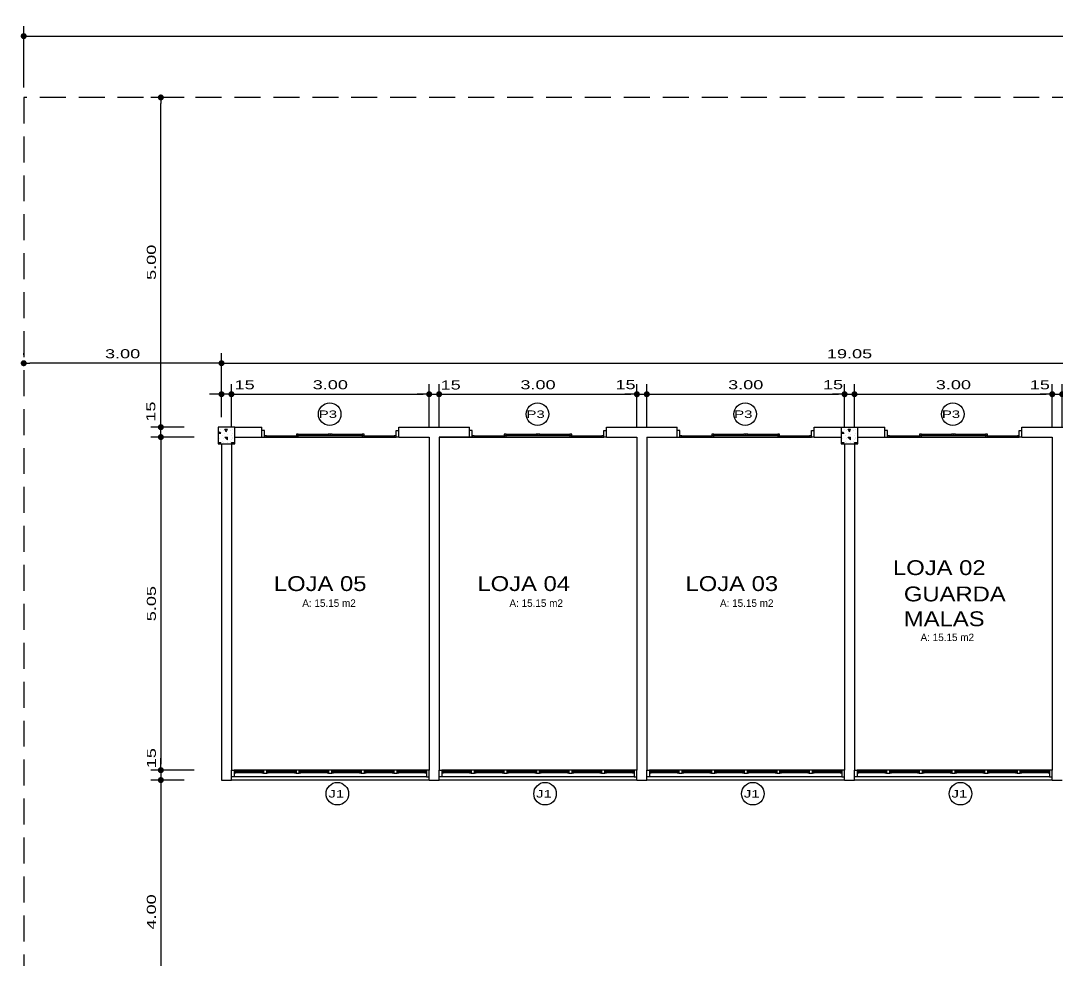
# Model space of a CAD drawing. Extents: x -13.6 to 37.9, y -332.9 to -283.8.
# Drawn here: x -13.62 to 2.1, y -302.23 to -287.99 of the extents above; entities that cross this region are included whole.
import ezdxf
from ezdxf.enums import TextEntityAlignment as Align

# ---------------------------------------------------------------- set-up
doc = ezdxf.new("R2010")
doc.units = 0
doc.header["$LTSCALE"] = 0.525
doc.header["$MEASUREMENT"] = 0
doc.header["$PDSIZE"] = -5
doc.linetypes.add('HIDDEN', pattern=[0.375, 0.25, -0.125])
doc.layers.get('0').update_dxf_attribs({"linetype": 'CONTINUOUS'})
doc.layers.get('DEFPOINTS').update_dxf_attribs({"linetype": 'CONTINUOUS'})
for name, color, linetype in [('COTA', 13, 'CONTINUOUS'), ('ESPECARQ', 1, 'CONTINUOUS'), ('ESQUADRIA', 2, 'CONTINUOUS'), ('LINVISTA', 13, 'CONTINUOUS'), ('PAREDE', 6, 'CONTINUOUS'), ('PILARES', 5, 'CONTINUOUS'), ('PROJECAO', 13, 'HIDDEN'), ('REG120-160', 5, 'CONTINUOUS'), ('REG60-100', 2, 'CONTINUOUS'), ('UNIDADE', 4, 'CONTINUOUS')]:
    doc.layers.add(name, color=color, linetype=linetype)
doc.styles.add('REGUA100', font='romnswin', dxfattribs={"width": 1.2})
doc.styles.add('REGUA120', font='romnswin', dxfattribs={"width": 1.2})
doc.styles.add('REGUA60', font='romnswin', dxfattribs={"width": 1.5})
doc.styles.add('REGUA80', font='romnswin', dxfattribs={"width": 1.5})
doc.dimstyles.new('STANDARD$0', dxfattribs={"dimscale": 0.05, "dimtxt": 1.8, "dimasz": 1.2, "dimexe": 2, "dimexo": 2, "dimgap": 0.98, "dimtad": 1, "dimrnd": 0.5, "dimzin": 0, "dimdsep": 46, "dimtxsty": 'REGUA80', "dimblk1": 'DOT', "dimblk2": 'DOT', "dimsah": 1, "dimcen": 4, "dimdle": 4, "dimclrd": 22, "dimclre": 22, "dimclrt": 2, "dimadec": 0, "dimazin": 0, "dimtfac": 1, "dimtmove": 0, "dimatfit": 3, "dimldrblk": 'DOT', "dimfxl": 1, "dimtolj": 1, "dimtzin": 0, "dimarcsym": 0})

# ---------------------------------------------------------------- blocks, each defined once
blk = doc.blocks.new('_DOT')
at = {"color": 0, "linetype": 'ByBlock'}
blk.add_line((-0.5, 0), (-1, 0), dxfattribs=at)
at = {"color": 0, "linetype": 'ByBlock', "const_width": 0.5}
blk.add_lwpolyline([(-0.25, 0, 1), (0.25, 0, 1)], format="xyb", close=True, dxfattribs=at)
blk = doc.blocks.new('*D11')
at = {"color": 22, "linetype": 'ByBlock', "ltscale": 3}
for p, q in [((-10.422, -294.15), (-10.422, -293.5)), ((-7.422, -294.15), (-7.422, -293.5)), ((-10.33, -293.652), (-7.513, -293.652))]:
    blk.add_line(p, q, dxfattribs=at)
at = {"layer": 'DEFPOINTS', "color": 0, "linetype": 'ByBlock', "ltscale": 3}
for p in [(-7.422, -293.652), (-10.422, -294.302), (-7.422, -294.302)]:
    blk.add_point(p, dxfattribs=at)
at = {"color": 22, "linetype": 'ByBlock', "ltscale": 3, "xscale": 0.09119999999999999, "yscale": 0.09119999999999999, "zscale": 0.09119999999999999, "rotation": 180}
blk.add_blockref('_DOT', (-10.422, -293.652), dxfattribs=at)
at = {"color": 22, "linetype": 'ByBlock', "ltscale": 3, "xscale": 0.09119999999999999, "yscale": 0.09119999999999999, "zscale": 0.09119999999999999}
blk.add_blockref('_DOT', (-7.422, -293.652), dxfattribs=at)
at = {"color": 2, "linetype": 'ByBlock', "ltscale": 3, "insert": (-8.922, -293.509), "char_height": 0.1368, "attachment_point": 5, "style": 'REGUA80'}
blk.add_mtext('\\A1;3.00', dxfattribs=at)
blk = doc.blocks.new('COTAPT')
at = {"color": 0, "linetype": 'ByBlock', "ltscale": 3}
blk.add_line((0, 0), (200, 0), dxfattribs=at)
at = {"color": 6, "linetype": 'ByBlock', "ltscale": 3}
blk.add_lwpolyline([(-20, 20), (20, 20), (20, -20), (-20, -20)], close=True, dxfattribs=at)
blk = doc.blocks.new('*D12')
at = {"color": 22, "linetype": 'ByBlock', "ltscale": 3}
for p, q in [((-7.272, -294.15), (-7.272, -293.5)), ((-7.513, -293.652), (-7.604, -293.652)), ((-7.422, -293.652), (-7.272, -293.652)), ((-7.18, -293.652), (-7.089, -293.652))]:
    blk.add_line(p, q, dxfattribs=at)
at = {"layer": 'DEFPOINTS', "color": 0, "linetype": 'ByBlock', "ltscale": 3}
for p in [(-7.272, -293.652), (-7.422, -294.302), (-7.272, -294.302)]:
    blk.add_point(p, dxfattribs=at)
at = {"color": 22, "linetype": 'ByBlock', "ltscale": 3, "xscale": 0.09119999999999999, "yscale": 0.09119999999999999, "zscale": 0.09119999999999999}
blk.add_blockref('_DOT', (-7.422, -293.652), dxfattribs=at)
at = {"color": 22, "linetype": 'ByBlock', "ltscale": 3, "xscale": 0.09119999999999999, "yscale": 0.09119999999999999, "zscale": 0.09119999999999999, "rotation": 180}
blk.add_blockref('_DOT', (-7.272, -293.652), dxfattribs=at)
at = {"color": 2, "linetype": 'ByBlock', "ltscale": 3, "insert": (-7.096, -293.513), "char_height": 0.1368, "attachment_point": 5, "style": 'REGUA80'}
blk.add_mtext('\\A1;{15}', dxfattribs=at)
blk = doc.blocks.new('*D13')
at = {"color": 22, "linetype": 'ByBlock', "ltscale": 3}
for p, q in [((-4.272, -294.15), (-4.272, -293.5)), ((-7.18, -293.652), (-4.363, -293.652))]:
    blk.add_line(p, q, dxfattribs=at)
at = {"layer": 'DEFPOINTS', "color": 0, "linetype": 'ByBlock', "ltscale": 3}
for p in [(-4.272, -293.652), (-7.272, -294.302), (-4.272, -294.302)]:
    blk.add_point(p, dxfattribs=at)
at = {"color": 22, "linetype": 'ByBlock', "ltscale": 3, "xscale": 0.09119999999999999, "yscale": 0.09119999999999999, "zscale": 0.09119999999999999, "rotation": 180}
blk.add_blockref('_DOT', (-7.272, -293.652), dxfattribs=at)
at = {"color": 22, "linetype": 'ByBlock', "ltscale": 3, "xscale": 0.09119999999999999, "yscale": 0.09119999999999999, "zscale": 0.09119999999999999}
blk.add_blockref('_DOT', (-4.272, -293.652), dxfattribs=at)
at = {"color": 2, "linetype": 'ByBlock', "ltscale": 3, "insert": (-5.772, -293.509), "char_height": 0.1368, "attachment_point": 5, "style": 'REGUA80'}
blk.add_mtext('\\A1;3.00', dxfattribs=at)
blk = doc.blocks.new('*D14')
at = {"color": 22, "linetype": 'ByBlock', "ltscale": 3}
for p, q in [((-4.122, -294.15), (-4.122, -293.5)), ((-4.363, -293.652), (-4.454, -293.652)), ((-4.272, -293.652), (-4.122, -293.652)), ((-4.03, -293.652), (-3.939, -293.652))]:
    blk.add_line(p, q, dxfattribs=at)
at = {"layer": 'DEFPOINTS', "color": 0, "linetype": 'ByBlock', "ltscale": 3}
for p in [(-4.122, -293.652), (-4.272, -294.302), (-4.122, -294.302)]:
    blk.add_point(p, dxfattribs=at)
at = {"color": 22, "linetype": 'ByBlock', "ltscale": 3, "xscale": 0.09119999999999999, "yscale": 0.09119999999999999, "zscale": 0.09119999999999999}
blk.add_blockref('_DOT', (-4.272, -293.652), dxfattribs=at)
at = {"color": 22, "linetype": 'ByBlock', "ltscale": 3, "xscale": 0.09119999999999999, "yscale": 0.09119999999999999, "zscale": 0.09119999999999999, "rotation": 180}
blk.add_blockref('_DOT', (-4.122, -293.652), dxfattribs=at)
at = {"color": 2, "linetype": 'ByBlock', "ltscale": 3, "insert": (-4.444, -293.508), "char_height": 0.1368, "attachment_point": 5, "style": 'REGUA80'}
blk.add_mtext('\\A1;{15}', dxfattribs=at)
blk = doc.blocks.new('*D15')
at = {"color": 22, "linetype": 'ByBlock', "ltscale": 3}
for p, q in [((-1.122, -294.15), (-1.122, -293.5)), ((-4.03, -293.652), (-1.213, -293.652))]:
    blk.add_line(p, q, dxfattribs=at)
at = {"layer": 'DEFPOINTS', "color": 0, "linetype": 'ByBlock', "ltscale": 3}
for p in [(-1.122, -293.652), (-4.122, -294.302), (-1.122, -294.302)]:
    blk.add_point(p, dxfattribs=at)
at = {"color": 22, "linetype": 'ByBlock', "ltscale": 3, "xscale": 0.09119999999999999, "yscale": 0.09119999999999999, "zscale": 0.09119999999999999, "rotation": 180}
blk.add_blockref('_DOT', (-4.122, -293.652), dxfattribs=at)
at = {"color": 22, "linetype": 'ByBlock', "ltscale": 3, "xscale": 0.09119999999999999, "yscale": 0.09119999999999999, "zscale": 0.09119999999999999}
blk.add_blockref('_DOT', (-1.122, -293.652), dxfattribs=at)
at = {"color": 2, "linetype": 'ByBlock', "ltscale": 3, "insert": (-2.622, -293.509), "char_height": 0.1368, "attachment_point": 5, "style": 'REGUA80'}
blk.add_mtext('\\A1;3.00', dxfattribs=at)
blk = doc.blocks.new('*D16')
at = {"color": 22, "linetype": 'ByBlock', "ltscale": 3}
for p, q in [((-0.972, -294.15), (-0.972, -293.5)), ((-1.213, -293.652), (-1.304, -293.652)), ((-1.122, -293.652), (-0.972, -293.652)), ((-0.88, -293.652), (-0.789, -293.652))]:
    blk.add_line(p, q, dxfattribs=at)
at = {"layer": 'DEFPOINTS', "color": 0, "linetype": 'ByBlock', "ltscale": 3}
for p in [(-0.972, -293.652), (-1.122, -294.302), (-0.972, -294.302)]:
    blk.add_point(p, dxfattribs=at)
at = {"color": 22, "linetype": 'ByBlock', "ltscale": 3, "xscale": 0.09119999999999999, "yscale": 0.09119999999999999, "zscale": 0.09119999999999999}
blk.add_blockref('_DOT', (-1.122, -293.652), dxfattribs=at)
at = {"color": 22, "linetype": 'ByBlock', "ltscale": 3, "xscale": 0.09119999999999999, "yscale": 0.09119999999999999, "zscale": 0.09119999999999999, "rotation": 180}
blk.add_blockref('_DOT', (-0.972, -293.652), dxfattribs=at)
at = {"color": 2, "linetype": 'ByBlock', "ltscale": 3, "insert": (-1.297, -293.508), "char_height": 0.1368, "attachment_point": 5, "style": 'REGUA80'}
blk.add_mtext('\\A1;{15}', dxfattribs=at)
blk = doc.blocks.new('*D17')
at = {"color": 22, "linetype": 'ByBlock', "ltscale": 3}
for p, q in [((2.028, -294.15), (2.028, -293.5)), ((-0.88, -293.652), (1.937, -293.652))]:
    blk.add_line(p, q, dxfattribs=at)
at = {"layer": 'DEFPOINTS', "color": 0, "linetype": 'ByBlock', "ltscale": 3}
for p in [(2.028, -293.652), (-0.972, -294.302), (2.028, -294.302)]:
    blk.add_point(p, dxfattribs=at)
at = {"color": 22, "linetype": 'ByBlock', "ltscale": 3, "xscale": 0.09119999999999999, "yscale": 0.09119999999999999, "zscale": 0.09119999999999999, "rotation": 180}
blk.add_blockref('_DOT', (-0.972, -293.652), dxfattribs=at)
at = {"color": 22, "linetype": 'ByBlock', "ltscale": 3, "xscale": 0.09119999999999999, "yscale": 0.09119999999999999, "zscale": 0.09119999999999999}
blk.add_blockref('_DOT', (2.028, -293.652), dxfattribs=at)
at = {"color": 2, "linetype": 'ByBlock', "ltscale": 3, "insert": (0.528, -293.509), "char_height": 0.1368, "attachment_point": 5, "style": 'REGUA80'}
blk.add_mtext('\\A1;3.00', dxfattribs=at)
blk = doc.blocks.new('*D18')
at = {"color": 22, "linetype": 'ByBlock', "ltscale": 3}
for p, q in [((2.178, -294.15), (2.178, -293.5)), ((1.937, -293.652), (1.846, -293.652)), ((2.028, -293.652), (2.178, -293.652)), ((2.27, -293.652), (2.361, -293.652))]:
    blk.add_line(p, q, dxfattribs=at)
at = {"layer": 'DEFPOINTS', "color": 0, "linetype": 'ByBlock', "ltscale": 3}
for p in [(2.178, -293.652), (2.028, -294.302), (2.178, -294.302)]:
    blk.add_point(p, dxfattribs=at)
at = {"color": 22, "linetype": 'ByBlock', "ltscale": 3, "xscale": 0.09119999999999999, "yscale": 0.09119999999999999, "zscale": 0.09119999999999999}
blk.add_blockref('_DOT', (2.028, -293.652), dxfattribs=at)
at = {"color": 22, "linetype": 'ByBlock', "ltscale": 3, "xscale": 0.09119999999999999, "yscale": 0.09119999999999999, "zscale": 0.09119999999999999, "rotation": 180}
blk.add_blockref('_DOT', (2.178, -293.652), dxfattribs=at)
at = {"color": 2, "linetype": 'ByBlock', "ltscale": 3, "insert": (1.839, -293.51), "char_height": 0.1368, "attachment_point": 5, "style": 'REGUA80'}
blk.add_mtext('\\A1;{15}', dxfattribs=at)
blk = doc.blocks.new('*D23')
at = {"color": 22, "linetype": 'ByBlock', "ltscale": 3}
for p, q in [((-10.574, -294.302), (-11.231, -294.302)), ((-11.079, -294.393), (-11.079, -299.261)), ((-10.574, -299.352), (-11.231, -299.352))]:
    blk.add_line(p, q, dxfattribs=at)
at = {"layer": 'DEFPOINTS', "color": 0, "linetype": 'ByBlock', "ltscale": 3}
for p in [(-10.422, -294.302), (-11.079, -299.352), (-10.422, -299.352)]:
    blk.add_point(p, dxfattribs=at)
at = {"color": 22, "linetype": 'ByBlock', "ltscale": 3, "xscale": 0.09119999999999999, "yscale": 0.09119999999999999, "zscale": 0.09119999999999999}
for p, rotation in [((-11.079, -294.302), 90), ((-11.079, -299.352), 270)]:
    blk.add_blockref('_DOT', p, dxfattribs=dict(at, rotation=rotation))
at = {"color": 2, "linetype": 'ByBlock', "ltscale": 3, "insert": (-11.222, -296.827), "char_height": 0.1368, "attachment_point": 5, "rotation": 90, "style": 'REGUA80'}
blk.add_mtext('\\A1;5.05', dxfattribs=at)
blk = doc.blocks.new('*D58')
at = {"color": 22, "linetype": 'ByBlock', "ltscale": 3}
for p, q in [((-11.079, -299.261), (-11.079, -299.17)), ((-11.079, -299.352), (-11.079, -299.502)), ((-10.724, -299.502), (-11.231, -299.502)), ((-11.079, -299.593), (-11.079, -299.684))]:
    blk.add_line(p, q, dxfattribs=at)
at = {"layer": 'DEFPOINTS', "color": 0, "linetype": 'ByBlock', "ltscale": 3}
for p in [(-10.422, -299.352), (-11.079, -299.502), (-10.572, -299.502)]:
    blk.add_point(p, dxfattribs=at)
at = {"color": 22, "linetype": 'ByBlock', "ltscale": 3, "xscale": 0.09119999999999999, "yscale": 0.09119999999999999, "zscale": 0.09119999999999999}
for p, rotation in [((-11.079, -299.352), 270), ((-11.079, -299.502), 90)]:
    blk.add_blockref('_DOT', p, dxfattribs=dict(at, rotation=rotation))
at = {"color": 2, "linetype": 'ByBlock', "ltscale": 3, "insert": (-11.222, -299.17), "char_height": 0.1368, "attachment_point": 5, "rotation": 90, "style": 'REGUA80'}
blk.add_mtext('\\A1;{15}', dxfattribs=at)
blk = doc.blocks.new('*D59')
at = {"color": 22, "linetype": 'ByBlock', "ltscale": 3}
for p, q in [((-11.079, -299.593), (-11.079, -303.411)), ((-10.724, -303.502), (-11.231, -303.502))]:
    blk.add_line(p, q, dxfattribs=at)
at = {"layer": 'DEFPOINTS', "color": 0, "linetype": 'ByBlock', "ltscale": 3}
for p in [(-10.572, -299.502), (-11.079, -303.502), (-10.572, -303.502)]:
    blk.add_point(p, dxfattribs=at)
at = {"color": 22, "linetype": 'ByBlock', "ltscale": 3, "xscale": 0.09119999999999999, "yscale": 0.09119999999999999, "zscale": 0.09119999999999999}
for p, rotation in [((-11.079, -299.502), 90), ((-11.079, -303.502), 270)]:
    blk.add_blockref('_DOT', p, dxfattribs=dict(at, rotation=rotation))
at = {"color": 2, "linetype": 'ByBlock', "ltscale": 3, "insert": (-11.222, -301.502), "char_height": 0.1368, "attachment_point": 5, "rotation": 90, "style": 'REGUA80'}
blk.add_mtext('\\A1;4.00', dxfattribs=at)
blk = doc.blocks.new('*D60')
at = {"color": 22, "linetype": 'ByBlock', "ltscale": 3}
for p, q in [((-11.079, -294.061), (-11.079, -293.97)), ((-10.724, -294.152), (-11.231, -294.152)), ((-11.079, -294.302), (-11.079, -294.152)), ((-11.079, -294.393), (-11.079, -294.484))]:
    blk.add_line(p, q, dxfattribs=at)
at = {"layer": 'DEFPOINTS', "color": 0, "linetype": 'ByBlock', "ltscale": 3}
for p in [(-11.079, -294.152), (-10.572, -294.152), (-10.422, -294.302)]:
    blk.add_point(p, dxfattribs=at)
at = {"color": 22, "linetype": 'ByBlock', "ltscale": 3, "xscale": 0.09119999999999999, "yscale": 0.09119999999999999, "zscale": 0.09119999999999999}
for p, rotation in [((-11.079, -294.152), 270), ((-11.079, -294.302), 90)]:
    blk.add_blockref('_DOT', p, dxfattribs=dict(at, rotation=rotation))
at = {"color": 2, "linetype": 'ByBlock', "ltscale": 3, "insert": (-11.231, -293.916), "char_height": 0.1368, "attachment_point": 5, "rotation": 90, "style": 'REGUA80'}
blk.add_mtext('\\A1;{15}', dxfattribs=at)
blk = doc.blocks.new('*D61')
at = {"color": 22, "linetype": 'ByBlock', "ltscale": 3}
for p, q in [((-10.724, -289.152), (-11.231, -289.152)), ((-11.079, -294.061), (-11.079, -289.243))]:
    blk.add_line(p, q, dxfattribs=at)
at = {"layer": 'DEFPOINTS', "color": 0, "linetype": 'ByBlock', "ltscale": 3}
for p in [(-11.079, -289.152), (-10.572, -289.152), (-10.572, -294.152)]:
    blk.add_point(p, dxfattribs=at)
at = {"color": 22, "linetype": 'ByBlock', "ltscale": 3, "xscale": 0.09119999999999999, "yscale": 0.09119999999999999, "zscale": 0.09119999999999999}
for p, rotation in [((-11.079, -289.152), 90), ((-11.079, -294.152), 270)]:
    blk.add_blockref('_DOT', p, dxfattribs=dict(at, rotation=rotation))
at = {"color": 2, "linetype": 'ByBlock', "ltscale": 3, "insert": (-11.222, -291.652), "char_height": 0.1368, "attachment_point": 5, "rotation": 90, "style": 'REGUA80'}
blk.add_mtext('\\A1;5.00', dxfattribs=at)
blk = doc.blocks.new('*D62')
at = {"color": 22, "linetype": 'ByBlock', "ltscale": 3}
for p, q in [((-10.572, -294), (-10.572, -293.5)), ((-10.663, -293.652), (-10.754, -293.652)), ((-10.422, -293.652), (-10.572, -293.652)), ((-10.33, -293.652), (-10.239, -293.652))]:
    blk.add_line(p, q, dxfattribs=at)
at = {"layer": 'DEFPOINTS', "color": 0, "linetype": 'ByBlock', "ltscale": 3}
for p in [(-10.572, -293.652), (-10.572, -294.152), (-10.422, -294.302)]:
    blk.add_point(p, dxfattribs=at)
at = {"color": 22, "linetype": 'ByBlock', "ltscale": 3, "xscale": 0.09119999999999999, "yscale": 0.09119999999999999, "zscale": 0.09119999999999999}
blk.add_blockref('_DOT', (-10.572, -293.652), dxfattribs=at)
at = {"color": 22, "linetype": 'ByBlock', "ltscale": 3, "xscale": 0.09119999999999999, "yscale": 0.09119999999999999, "zscale": 0.09119999999999999, "rotation": 180}
blk.add_blockref('_DOT', (-10.422, -293.652), dxfattribs=at)
at = {"color": 2, "linetype": 'ByBlock', "ltscale": 3, "insert": (-10.221, -293.51), "char_height": 0.1368, "attachment_point": 5, "style": 'REGUA80'}
blk.add_mtext('\\A1;{15}', dxfattribs=at)
blk = doc.blocks.new('*D109')
at = {"color": 22, "linetype": 'ByBlock', "ltscale": 3}
for p, q in [((-13.572, -289), (-13.572, -288.07)), ((36.678, -289), (36.678, -288.07)), ((-13.48, -288.222), (36.587, -288.222))]:
    blk.add_line(p, q, dxfattribs=at)
at = {"layer": 'DEFPOINTS', "color": 0, "linetype": 'ByBlock', "ltscale": 3}
for p in [(36.678, -288.222), (-13.572, -289.152), (36.678, -289.152)]:
    blk.add_point(p, dxfattribs=at)
at = {"color": 22, "linetype": 'ByBlock', "ltscale": 3, "xscale": 0.09119999999999999, "yscale": 0.09119999999999999, "zscale": 0.09119999999999999, "rotation": 180}
blk.add_blockref('_DOT', (-13.572, -288.222), dxfattribs=at)
at = {"color": 22, "linetype": 'ByBlock', "ltscale": 3, "xscale": 0.09119999999999999, "yscale": 0.09119999999999999, "zscale": 0.09119999999999999}
blk.add_blockref('_DOT', (36.678, -288.222), dxfattribs=at)
at = {"color": 2, "linetype": 'ByBlock', "ltscale": 3, "insert": (11.553, -288.079), "char_height": 0.1368, "attachment_point": 5, "style": 'REGUA80'}
blk.add_mtext('\\A1;50.25', dxfattribs=at)
blk = doc.blocks.new('*D135')
at = {"color": 22, "linetype": 'ByBlock', "ltscale": 3}
for p, q in [((-10.572, -294), (-10.572, -293.03)), ((8.478, -294), (8.478, -293.03)), ((-10.48, -293.182), (8.387, -293.182))]:
    blk.add_line(p, q, dxfattribs=at)
at = {"layer": 'DEFPOINTS', "color": 0, "linetype": 'ByBlock', "ltscale": 3}
for p in [(8.478, -293.182), (-10.572, -294.152), (8.478, -294.152)]:
    blk.add_point(p, dxfattribs=at)
at = {"color": 22, "linetype": 'ByBlock', "ltscale": 3, "xscale": 0.09119999999999999, "yscale": 0.09119999999999999, "zscale": 0.09119999999999999, "rotation": 180}
blk.add_blockref('_DOT', (-10.572, -293.182), dxfattribs=at)
at = {"color": 22, "linetype": 'ByBlock', "ltscale": 3, "xscale": 0.09119999999999999, "yscale": 0.09119999999999999, "zscale": 0.09119999999999999}
blk.add_blockref('_DOT', (8.478, -293.182), dxfattribs=at)
at = {"color": 2, "linetype": 'ByBlock', "ltscale": 3, "insert": (-1.047, -293.039), "char_height": 0.1368, "attachment_point": 5, "style": 'REGUA80'}
blk.add_mtext('\\A1;19.05', dxfattribs=at)
blk = doc.blocks.new('*D137')
at = {"color": 22, "linetype": 'ByBlock', "ltscale": 3}
for p, q in [((-13.572, -293.057), (-13.572, -293.03)), ((-10.663, -293.182), (-13.48, -293.182))]:
    blk.add_line(p, q, dxfattribs=at)
at = {"layer": 'DEFPOINTS', "color": 0, "linetype": 'ByBlock', "ltscale": 3}
for p in [(-13.572, -293.182), (-13.572, -293.209), (-10.572, -294.152)]:
    blk.add_point(p, dxfattribs=at)
at = {"color": 22, "linetype": 'ByBlock', "ltscale": 3, "xscale": 0.09119999999999999, "yscale": 0.09119999999999999, "zscale": 0.09119999999999999, "rotation": 180}
blk.add_blockref('_DOT', (-13.572, -293.182), dxfattribs=at)
at = {"color": 22, "linetype": 'ByBlock', "ltscale": 3, "xscale": 0.09119999999999999, "yscale": 0.09119999999999999, "zscale": 0.09119999999999999}
blk.add_blockref('_DOT', (-10.572, -293.182), dxfattribs=at)
at = {"color": 2, "linetype": 'ByBlock', "ltscale": 3, "insert": (-12.072, -293.039), "char_height": 0.1368, "attachment_point": 5, "style": 'REGUA80'}
blk.add_mtext('\\A1;3.00', dxfattribs=at)
blk = doc.blocks.new('INDUNI1')
at = {"color": 0, "ltscale": 3, "style": 'REGUA100', "width": 1.2, "flags": 8}
for tag, p in [('NOME1', (0, 0)), ('NOME2', (0, -4.29))]:
    blk.add_attdef(tag, text='', height=2.5, dxfattribs=at).set_placement(p, align=Align.CENTER)
at = {"layer": 'ESPECARQ', "color": 2, "ltscale": 3, "style": 'REGUA60'}
blk.add_attdef('AREA', text='', height=1.5, dxfattribs=at).set_placement((0, -7.81), align=Align.CENTER)
at = {"layer": 'ESPECARQ', "color": 2, "ltscale": 3, "style": 'REGUA60', "flags": 8}
for tag, p in [('PISO', (0, -10.31)), ('REVPAR', (0, -12.81)), ('PEDIR', (0, -15.31))]:
    blk.add_attdef(tag, text='', height=1.5, dxfattribs=at).set_placement(p, align=Align.CENTER)
blk = doc.blocks.new('*X164')
at = {"color": 0, "ltscale": 3}
for p, q in [((-10.62, -320.621), (-10.6, -320.601)), ((-10.62, -320.62), (-10.58, -320.62)), ((-10.62, -320.64), (-10.62, -320.64)), ((-10.582, -320.62), (-10.602, -320.6)), ((-10.6, -320.7), (-10.6, -320.7)), ((-10.58, -320.56), (-10.58, -320.56)), ((-10.56, -320.66), (-10.56, -320.66)), ((-10.54, -320.58), (-10.54, -320.58)), ((-10.54, -320.7), (-10.54, -320.7)), ((-10.482, -320.72), (-10.522, -320.68)), ((-10.5, -320.6), (-10.52, -320.56)), ((-10.52, -320.56), (-10.48, -320.56)), ((-10.52, -320.62), (-10.52, -320.62)), ((-10.52, -320.68), (-10.48, -320.68)), ((-10.5, -320.6), (-10.48, -320.56)), ((-10.48, -320.64), (-10.48, -320.64)), ((-10.48, -320.72), (-10.48, -320.68)), ((-10.44, -320.58), (-10.44, -320.58)), ((-10.42, -320.66), (-10.42, -320.66)), ((-10.4, -320.56), (-10.4, -320.56)), ((-10.4, -320.62), (-10.4, -320.62)), ((-10.4, -320.68), (-10.4, -320.68)), ((-10.4, -320.7), (-10.4, -320.7)), ((-10.38, -320.6), (-10.38, -320.6)), ((-10.611, -320.778), (-10.62, -320.76)), ((-10.62, -320.76), (-10.58, -320.76)), ((-10.589, -320.778), (-10.58, -320.76)), ((-10.56, -320.74), (-10.56, -320.74)), ((-10.54, -320.76), (-10.54, -320.76)), ((-10.48, -320.76), (-10.48, -320.76)), ((-10.44, -320.74), (-10.44, -320.74)), ((-10.42, -320.72), (-10.42, -320.72)), ((-10.411, -320.778), (-10.42, -320.76)), ((-10.42, -320.76), (-10.4, -320.76)), ((-10.4, -320.76), (-10.38, -320.76)), ((-10.389, -320.778), (-10.38, -320.76)), ((-10.38, -320.72), (-10.38, -320.72))]:
    blk.add_line(p, q, dxfattribs=at)

msp = doc.modelspace()

# ---------------------------------------------------------------- linework, layer by layer
at = {"layer": 'ESQUADRIA', "color": 1, "ltscale": 3}
for p, q in [((-9.892, -294.282), (-9.437, -294.282)), ((-9.407, -294.257), (-8.952, -294.257)), ((-9.407, -294.277), (-8.952, -294.277)), ((-8.892, -294.257), (-8.437, -294.257)), ((-8.892, -294.277), (-8.437, -294.277)), ((-8.407, -294.282), (-7.952, -294.282)), ((-6.742, -294.282), (-6.287, -294.282)), ((-6.257, -294.257), (-5.802, -294.257)), ((-6.257, -294.277), (-5.802, -294.277)), ((-5.742, -294.257), (-5.287, -294.257)), ((-5.742, -294.277), (-5.287, -294.277)), ((-5.257, -294.282), (-4.802, -294.282)), ((-3.592, -294.282), (-3.137, -294.282)), ((-3.107, -294.257), (-2.652, -294.257)), ((-3.107, -294.277), (-2.652, -294.277)), ((-2.592, -294.257), (-2.137, -294.257)), ((-2.592, -294.277), (-2.137, -294.277)), ((-2.107, -294.282), (-1.652, -294.282)), ((-0.442, -294.282), (0.013, -294.282)), ((0.043, -294.257), (0.498, -294.257)), ((0.043, -294.277), (0.498, -294.277)), ((0.558, -294.257), (1.013, -294.257)), ((0.558, -294.277), (1.013, -294.277)), ((1.043, -294.282), (1.498, -294.282)), ((-9.922, -294.302), (-7.922, -294.302)), ((-9.892, -294.302), (-9.437, -294.302)), ((-8.407, -294.302), (-7.952, -294.302)), ((-6.772, -294.302), (-4.772, -294.302)), ((-6.742, -294.302), (-6.287, -294.302)), ((-5.257, -294.302), (-4.802, -294.302)), ((-3.622, -294.302), (-1.622, -294.302)), ((-3.592, -294.302), (-3.137, -294.302)), ((-2.107, -294.302), (-1.652, -294.302)), ((-0.472, -294.302), (1.528, -294.302)), ((-0.442, -294.302), (0.013, -294.302)), ((1.043, -294.302), (1.498, -294.302)), ((-7.462, -299.352), (-10.382, -299.352)), ((-7.462, -299.452), (-10.382, -299.452)), ((-9.962, -299.372), (-10.357, -299.372)), ((-9.962, -299.392), (-10.357, -299.392)), ((-9.467, -299.372), (-9.862, -299.372)), ((-9.467, -299.392), (-9.862, -299.392)), ((-8.972, -299.372), (-9.367, -299.372)), ((-8.972, -299.392), (-9.367, -299.392)), ((-8.477, -299.372), (-8.872, -299.372)), ((-8.477, -299.392), (-8.872, -299.392)), ((-7.982, -299.372), (-8.377, -299.372)), ((-7.982, -299.392), (-8.377, -299.392)), ((-7.487, -299.372), (-7.882, -299.372)), ((-7.487, -299.392), (-7.882, -299.392)), ((-4.312, -299.352), (-7.232, -299.352)), ((-4.312, -299.452), (-7.232, -299.452)), ((-6.812, -299.372), (-7.207, -299.372)), ((-6.812, -299.392), (-7.207, -299.392)), ((-6.317, -299.372), (-6.712, -299.372)), ((-6.317, -299.392), (-6.712, -299.392)), ((-5.822, -299.372), (-6.217, -299.372)), ((-5.822, -299.392), (-6.217, -299.392)), ((-5.327, -299.372), (-5.722, -299.372)), ((-5.327, -299.392), (-5.722, -299.392)), ((-4.832, -299.372), (-5.227, -299.372)), ((-4.832, -299.392), (-5.227, -299.392)), ((-4.337, -299.372), (-4.732, -299.372)), ((-4.337, -299.392), (-4.732, -299.392)), ((-1.162, -299.352), (-4.082, -299.352)), ((-1.162, -299.452), (-4.082, -299.452)), ((-3.662, -299.372), (-4.057, -299.372)), ((-3.662, -299.392), (-4.057, -299.392)), ((-3.167, -299.372), (-3.562, -299.372)), ((-3.167, -299.392), (-3.562, -299.392)), ((-2.672, -299.372), (-3.067, -299.372)), ((-2.672, -299.392), (-3.067, -299.392)), ((-2.177, -299.372), (-2.572, -299.372)), ((-2.177, -299.392), (-2.572, -299.392)), ((-1.682, -299.372), (-2.077, -299.372)), ((-1.682, -299.392), (-2.077, -299.392)), ((-1.187, -299.372), (-1.582, -299.372)), ((-1.187, -299.392), (-1.582, -299.392)), ((1.988, -299.352), (-0.932, -299.352)), ((1.988, -299.452), (-0.932, -299.452)), ((-0.512, -299.372), (-0.907, -299.372)), ((-0.512, -299.392), (-0.907, -299.392)), ((-0.017, -299.372), (-0.412, -299.372)), ((-0.017, -299.392), (-0.412, -299.392)), ((0.478, -299.372), (0.083, -299.372)), ((0.478, -299.392), (0.083, -299.392)), ((0.973, -299.372), (0.578, -299.372)), ((0.973, -299.392), (0.578, -299.392)), ((1.468, -299.372), (1.073, -299.372)), ((1.468, -299.392), (1.073, -299.392)), ((1.963, -299.372), (1.568, -299.372)), ((1.963, -299.392), (1.568, -299.392))]:
    msp.add_line(p, q, dxfattribs=at)
at = {"layer": 'ESQUADRIA', "ltscale": 3}
for points in [[(-9.962, -294.302), (-9.922, -294.302), (-9.922, -294.202), (-9.962, -294.202)], [(-7.882, -294.302), (-7.922, -294.302), (-7.922, -294.202), (-7.882, -294.202)], [(-6.812, -294.302), (-6.772, -294.302), (-6.772, -294.202), (-6.812, -294.202)], [(-4.732, -294.302), (-4.772, -294.302), (-4.772, -294.202), (-4.732, -294.202)], [(-3.662, -294.302), (-3.622, -294.302), (-3.622, -294.202), (-3.662, -294.202)], [(-1.582, -294.302), (-1.622, -294.302), (-1.622, -294.202), (-1.582, -294.202)], [(-0.512, -294.302), (-0.472, -294.302), (-0.472, -294.202), (-0.512, -294.202)], [(1.568, -294.302), (1.528, -294.302), (1.528, -294.202), (1.568, -294.202)], [(-10.422, -299.352), (-10.382, -299.352), (-10.382, -299.452), (-10.422, -299.452)], [(-7.422, -299.352), (-7.462, -299.352), (-7.462, -299.452), (-7.422, -299.452)], [(-7.272, -299.352), (-7.232, -299.352), (-7.232, -299.452), (-7.272, -299.452)], [(-4.272, -299.352), (-4.312, -299.352), (-4.312, -299.452), (-4.272, -299.452)], [(-4.122, -299.352), (-4.082, -299.352), (-4.082, -299.452), (-4.122, -299.452)], [(-1.122, -299.352), (-1.162, -299.352), (-1.162, -299.452), (-1.122, -299.452)], [(-0.972, -299.352), (-0.932, -299.352), (-0.932, -299.452), (-0.972, -299.452)], [(2.028, -299.352), (1.988, -299.352), (1.988, -299.452), (2.028, -299.452)]]:
    msp.add_lwpolyline(points, dxfattribs=at)
for points in [[(-9.922, -294.302), (-9.892, -294.302), (-9.892, -294.282), (-9.922, -294.282)], [(-9.437, -294.277), (-9.407, -294.277), (-9.407, -294.257), (-9.437, -294.257)], [(-9.407, -294.282), (-9.437, -294.282), (-9.437, -294.302), (-9.407, -294.302)], [(-8.922, -294.257), (-8.952, -294.257), (-8.952, -294.277), (-8.922, -294.277)], [(-8.922, -294.277), (-8.892, -294.277), (-8.892, -294.257), (-8.922, -294.257)], [(-8.407, -294.257), (-8.437, -294.257), (-8.437, -294.277), (-8.407, -294.277)], [(-8.437, -294.302), (-8.407, -294.302), (-8.407, -294.282), (-8.437, -294.282)], [(-7.922, -294.282), (-7.952, -294.282), (-7.952, -294.302), (-7.922, -294.302)], [(-6.772, -294.302), (-6.742, -294.302), (-6.742, -294.282), (-6.772, -294.282)], [(-6.287, -294.277), (-6.257, -294.277), (-6.257, -294.257), (-6.287, -294.257)], [(-6.257, -294.282), (-6.287, -294.282), (-6.287, -294.302), (-6.257, -294.302)], [(-5.772, -294.257), (-5.802, -294.257), (-5.802, -294.277), (-5.772, -294.277)], [(-5.772, -294.277), (-5.742, -294.277), (-5.742, -294.257), (-5.772, -294.257)], [(-5.257, -294.257), (-5.287, -294.257), (-5.287, -294.277), (-5.257, -294.277)], [(-5.287, -294.302), (-5.257, -294.302), (-5.257, -294.282), (-5.287, -294.282)], [(-4.772, -294.282), (-4.802, -294.282), (-4.802, -294.302), (-4.772, -294.302)], [(-3.622, -294.302), (-3.592, -294.302), (-3.592, -294.282), (-3.622, -294.282)], [(-3.137, -294.277), (-3.107, -294.277), (-3.107, -294.257), (-3.137, -294.257)], [(-3.107, -294.282), (-3.137, -294.282), (-3.137, -294.302), (-3.107, -294.302)], [(-2.622, -294.257), (-2.652, -294.257), (-2.652, -294.277), (-2.622, -294.277)], [(-2.622, -294.277), (-2.592, -294.277), (-2.592, -294.257), (-2.622, -294.257)], [(-2.107, -294.257), (-2.137, -294.257), (-2.137, -294.277), (-2.107, -294.277)], [(-2.137, -294.302), (-2.107, -294.302), (-2.107, -294.282), (-2.137, -294.282)], [(-1.622, -294.282), (-1.652, -294.282), (-1.652, -294.302), (-1.622, -294.302)], [(-0.472, -294.302), (-0.442, -294.302), (-0.442, -294.282), (-0.472, -294.282)], [(0.013, -294.277), (0.043, -294.277), (0.043, -294.257), (0.013, -294.257)], [(0.043, -294.282), (0.013, -294.282), (0.013, -294.302), (0.043, -294.302)], [(0.528, -294.257), (0.498, -294.257), (0.498, -294.277), (0.528, -294.277)], [(0.528, -294.277), (0.558, -294.277), (0.558, -294.257), (0.528, -294.257)], [(1.043, -294.257), (1.013, -294.257), (1.013, -294.277), (1.043, -294.277)], [(1.013, -294.302), (1.043, -294.302), (1.043, -294.282), (1.013, -294.282)], [(1.528, -294.282), (1.498, -294.282), (1.498, -294.302), (1.528, -294.302)], [(-10.382, -299.392), (-10.357, -299.392), (-10.357, -299.372), (-10.382, -299.372)], [(-9.937, -299.372), (-9.962, -299.372), (-9.962, -299.392), (-9.937, -299.392)], [(-9.887, -299.352), (-9.937, -299.352), (-9.937, -299.397), (-9.887, -299.397)], [(-9.887, -299.392), (-9.862, -299.392), (-9.862, -299.372), (-9.887, -299.372)], [(-9.442, -299.372), (-9.467, -299.372), (-9.467, -299.392), (-9.442, -299.392)], [(-9.392, -299.352), (-9.442, -299.352), (-9.442, -299.397), (-9.392, -299.397)], [(-9.392, -299.392), (-9.367, -299.392), (-9.367, -299.372), (-9.392, -299.372)], [(-8.947, -299.372), (-8.972, -299.372), (-8.972, -299.392), (-8.947, -299.392)], [(-8.897, -299.352), (-8.947, -299.352), (-8.947, -299.397), (-8.897, -299.397)], [(-8.897, -299.392), (-8.872, -299.392), (-8.872, -299.372), (-8.897, -299.372)], [(-8.452, -299.372), (-8.477, -299.372), (-8.477, -299.392), (-8.452, -299.392)], [(-8.402, -299.352), (-8.452, -299.352), (-8.452, -299.397), (-8.402, -299.397)], [(-8.402, -299.392), (-8.377, -299.392), (-8.377, -299.372), (-8.402, -299.372)], [(-7.957, -299.372), (-7.982, -299.372), (-7.982, -299.392), (-7.957, -299.392)], [(-7.907, -299.352), (-7.957, -299.352), (-7.957, -299.397), (-7.907, -299.397)], [(-7.907, -299.392), (-7.882, -299.392), (-7.882, -299.372), (-7.907, -299.372)], [(-7.462, -299.372), (-7.487, -299.372), (-7.487, -299.392), (-7.462, -299.392)], [(-7.232, -299.392), (-7.207, -299.392), (-7.207, -299.372), (-7.232, -299.372)], [(-6.787, -299.372), (-6.812, -299.372), (-6.812, -299.392), (-6.787, -299.392)], [(-6.737, -299.352), (-6.787, -299.352), (-6.787, -299.397), (-6.737, -299.397)], [(-6.737, -299.392), (-6.712, -299.392), (-6.712, -299.372), (-6.737, -299.372)], [(-6.292, -299.372), (-6.317, -299.372), (-6.317, -299.392), (-6.292, -299.392)], [(-6.242, -299.352), (-6.292, -299.352), (-6.292, -299.397), (-6.242, -299.397)], [(-6.242, -299.392), (-6.217, -299.392), (-6.217, -299.372), (-6.242, -299.372)], [(-5.797, -299.372), (-5.822, -299.372), (-5.822, -299.392), (-5.797, -299.392)], [(-5.747, -299.352), (-5.797, -299.352), (-5.797, -299.397), (-5.747, -299.397)], [(-5.747, -299.392), (-5.722, -299.392), (-5.722, -299.372), (-5.747, -299.372)], [(-5.302, -299.372), (-5.327, -299.372), (-5.327, -299.392), (-5.302, -299.392)], [(-5.252, -299.352), (-5.302, -299.352), (-5.302, -299.397), (-5.252, -299.397)], [(-5.252, -299.392), (-5.227, -299.392), (-5.227, -299.372), (-5.252, -299.372)], [(-4.807, -299.372), (-4.832, -299.372), (-4.832, -299.392), (-4.807, -299.392)], [(-4.757, -299.352), (-4.807, -299.352), (-4.807, -299.397), (-4.757, -299.397)], [(-4.757, -299.392), (-4.732, -299.392), (-4.732, -299.372), (-4.757, -299.372)], [(-4.312, -299.372), (-4.337, -299.372), (-4.337, -299.392), (-4.312, -299.392)], [(-4.082, -299.392), (-4.057, -299.392), (-4.057, -299.372), (-4.082, -299.372)], [(-3.637, -299.372), (-3.662, -299.372), (-3.662, -299.392), (-3.637, -299.392)], [(-3.587, -299.352), (-3.637, -299.352), (-3.637, -299.397), (-3.587, -299.397)], [(-3.587, -299.392), (-3.562, -299.392), (-3.562, -299.372), (-3.587, -299.372)], [(-3.142, -299.372), (-3.167, -299.372), (-3.167, -299.392), (-3.142, -299.392)], [(-3.092, -299.352), (-3.142, -299.352), (-3.142, -299.397), (-3.092, -299.397)], [(-3.092, -299.392), (-3.067, -299.392), (-3.067, -299.372), (-3.092, -299.372)], [(-2.647, -299.372), (-2.672, -299.372), (-2.672, -299.392), (-2.647, -299.392)], [(-2.597, -299.352), (-2.647, -299.352), (-2.647, -299.397), (-2.597, -299.397)], [(-2.597, -299.392), (-2.572, -299.392), (-2.572, -299.372), (-2.597, -299.372)], [(-2.152, -299.372), (-2.177, -299.372), (-2.177, -299.392), (-2.152, -299.392)], [(-2.102, -299.352), (-2.152, -299.352), (-2.152, -299.397), (-2.102, -299.397)], [(-2.102, -299.392), (-2.077, -299.392), (-2.077, -299.372), (-2.102, -299.372)], [(-1.657, -299.372), (-1.682, -299.372), (-1.682, -299.392), (-1.657, -299.392)], [(-1.607, -299.352), (-1.657, -299.352), (-1.657, -299.397), (-1.607, -299.397)], [(-1.607, -299.392), (-1.582, -299.392), (-1.582, -299.372), (-1.607, -299.372)], [(-1.162, -299.372), (-1.187, -299.372), (-1.187, -299.392), (-1.162, -299.392)], [(-0.932, -299.392), (-0.907, -299.392), (-0.907, -299.372), (-0.932, -299.372)], [(-0.487, -299.372), (-0.512, -299.372), (-0.512, -299.392), (-0.487, -299.392)], [(-0.437, -299.352), (-0.487, -299.352), (-0.487, -299.397), (-0.437, -299.397)], [(-0.437, -299.392), (-0.412, -299.392), (-0.412, -299.372), (-0.437, -299.372)], [(0.008, -299.372), (-0.017, -299.372), (-0.017, -299.392), (0.008, -299.392)], [(0.058, -299.352), (0.008, -299.352), (0.008, -299.397), (0.058, -299.397)], [(0.058, -299.392), (0.083, -299.392), (0.083, -299.372), (0.058, -299.372)], [(0.503, -299.372), (0.478, -299.372), (0.478, -299.392), (0.503, -299.392)], [(0.553, -299.352), (0.503, -299.352), (0.503, -299.397), (0.553, -299.397)], [(0.553, -299.392), (0.578, -299.392), (0.578, -299.372), (0.553, -299.372)], [(0.998, -299.372), (0.973, -299.372), (0.973, -299.392), (0.998, -299.392)], [(1.048, -299.352), (0.998, -299.352), (0.998, -299.397), (1.048, -299.397)], [(1.048, -299.392), (1.073, -299.392), (1.073, -299.372), (1.048, -299.372)], [(1.493, -299.372), (1.468, -299.372), (1.468, -299.392), (1.493, -299.392)], [(1.543, -299.352), (1.493, -299.352), (1.493, -299.397), (1.543, -299.397)], [(1.543, -299.392), (1.568, -299.392), (1.568, -299.372), (1.543, -299.372)], [(1.988, -299.372), (1.963, -299.372), (1.963, -299.392), (1.988, -299.392)]]:
    msp.add_lwpolyline(points, close=True, dxfattribs=at)
at = {"layer": 'ESQUADRIA', "color": 1, "ltscale": 3}
for points in [[(-7.422, -299.502), (-7.422, -299.502), (-10.422, -299.502), (-10.422, -299.502)], [(-4.272, -299.502), (-4.272, -299.502), (-7.272, -299.502), (-7.272, -299.502)], [(-1.122, -299.502), (-1.122, -299.502), (-4.122, -299.502), (-4.122, -299.502)], [(2.028, -299.502), (2.028, -299.502), (-0.972, -299.502), (-0.972, -299.502)]]:
    msp.add_lwpolyline(points, dxfattribs=at)
at = {"layer": 'LINVISTA', "ltscale": 3}
for centre in [(-8.931, -293.953), (-5.781, -293.953), (-2.631, -293.953), (0.519, -293.953), (-8.815, -299.709), (-5.665, -299.709), (-2.515, -299.709), (0.635, -299.709)]:
    msp.add_circle(centre, 0.171, dxfattribs=at)
at = {"layer": 'PAREDE', "ltscale": 3}
for p, q in [((-10.372, -294.152), (-9.962, -294.152)), ((-9.962, -294.302), (-9.962, -294.152)), ((-7.882, -294.302), (-7.882, -294.152)), ((-7.882, -294.152), (-6.812, -294.152)), ((-6.812, -294.302), (-6.812, -294.152)), ((-4.732, -294.302), (-4.732, -294.152)), ((-4.732, -294.152), (-3.662, -294.152)), ((-3.662, -294.302), (-3.662, -294.152)), ((-1.582, -294.302), (-1.582, -294.152)), ((-1.582, -294.152), (-1.047, -294.152)), ((-1.047, -294.152), (-0.512, -294.152)), ((-0.512, -294.302), (-0.512, -294.152)), ((1.568, -294.302), (1.568, -294.152)), ((1.568, -294.152), (2.638, -294.152)), ((-10.372, -294.302), (-9.962, -294.302)), ((-7.882, -294.302), (-7.422, -294.302)), ((-7.272, -294.302), (-6.812, -294.302)), ((-4.732, -294.302), (-4.272, -294.302)), ((-4.122, -294.302), (-3.662, -294.302)), ((-1.582, -294.302), (-1.172, -294.302)), ((-0.922, -294.302), (-0.512, -294.302)), ((1.568, -294.302), (2.028, -294.302)), ((-10.422, -299.502), (-10.422, -299.352)), ((-7.422, -299.502), (-7.422, -299.352)), ((-7.272, -299.502), (-7.272, -299.352)), ((-4.272, -299.502), (-4.272, -299.352)), ((-4.122, -299.502), (-4.122, -299.352)), ((-1.122, -299.502), (-1.122, -299.352)), ((-0.972, -299.502), (-0.972, -299.352)), ((-0.972, -299.502), (-0.972, -299.352)), ((2.028, -299.502), (2.028, -299.352)), ((2.028, -299.502), (2.028, -299.352)), ((-10.572, -299.502), (-10.422, -299.502)), ((-7.422, -299.502), (-7.272, -299.502)), ((-4.272, -299.502), (-4.122, -299.502)), ((-1.122, -299.502), (-0.972, -299.502)), ((2.028, -299.502), (2.178, -299.502))]:
    msp.add_line(p, q, dxfattribs=at)
at = {"layer": 'PAREDE', "linetype": 'Continuous'}
for p, q in [((-10.572, -294.402), (-10.572, -299.502)), ((-10.422, -294.402), (-10.422, -299.352)), ((-7.422, -294.302), (-7.422, -299.352)), ((-7.272, -294.302), (-7.272, -299.352)), ((-6.772, -294.302), (-7.272, -294.302)), ((-4.272, -294.302), (-4.272, -299.352)), ((-4.122, -294.302), (-4.122, -299.352)), ((-1.122, -294.402), (-1.122, -299.352)), ((-0.972, -294.402), (-0.972, -299.352)), ((2.028, -294.302), (2.028, -299.352))]:
    msp.add_line(p, q, dxfattribs=at)
at = {"layer": 'PILARES', "ltscale": 3}
msp.add_line((-1.172, -294.152), (-0.922, -294.152), dxfattribs=at)
at = {"layer": 'PILARES', "linetype": 'Continuous', "ltscale": 3}
for points in [[(-10.622, -294.402), (-10.372, -294.402), (-10.372, -294.152)], [(-10.372, -294.152), (-10.622, -294.152), (-10.622, -294.402)], [(-1.172, -294.402), (-0.922, -294.402), (-0.922, -294.152)], [(-1.172, -294.152), (-1.172, -294.402)]]:
    msp.add_lwpolyline(points, dxfattribs=at)
at = {"layer": 'PROJECAO', "ltscale": 3}
for p, q in [((-13.572, -289.152), (-13.572, -303.502)), ((36.678, -289.152), (-13.572, -289.152))]:
    msp.add_line(p, q, dxfattribs=at)

# ---------------------------------------------------------------- block references
at = {"layer": 'LINVISTA', "ltscale": 3}
for p in [(0, 26.376), (9.45, 26.376)]:
    msp.add_blockref('*X164', p, dxfattribs=at)
at = {"layer": 'UNIDADE', "ltscale": 3, "xscale": 0.075, "yscale": 0.075, "zscale": 0.075}
for p in [(-8.941, -296.29), (-5.799, -296.29), (-2.606, -296.29), (0.436, -296.809)]:
    msp.add_blockref('INDUNI1', p, dxfattribs=at).add_auto_attribs({'AREA': 'A: 15.15 m2'})

# ---------------------------------------------------------------- texts
at = {"layer": 'REG120-160', "ltscale": 3, "style": 'REGUA120', "width": 1.2}
for s, p in [('LOJA 02', (-0.388, -296.394)), ('LOJA 05', (-9.778, -296.636)), ('LOJA 04', (-6.691, -296.636)), ('LOJA 03', (-3.535, -296.636)), ('GUARDA ', (-0.223, -296.793)), ('MALAS', (-0.223, -297.169))]:
    msp.add_text(s, height=0.225, dxfattribs=at).set_placement(p)
at = {"layer": 'REG60-100', "ltscale": 3, "style": 'REGUA60', "width": 1.5}
for s, p in [('P3', (-9.096, -294.011)), ('P3', (-5.946, -294.011)), ('P3', (-2.796, -294.011)), ('P3', (0.354, -294.011)), ('J1', (-8.95, -299.767)), ('J1', (-5.8, -299.767)), ('J1', (-2.65, -299.767)), ('J1', (0.5, -299.767))]:
    msp.add_text(s, height=0.1125, dxfattribs=at).set_placement(p)

# ---------------------------------------------------------------- dimensions: what is measured, and where the dimension line sits
at = {"layer": 'COTA', "ltscale": 3}
for base, p1, p2, override, picture, middle in [((36.678, -288.222), (-13.572, -289.152), (36.678, -289.152), {"dimscale": 0.076, "dimrnd": 0, "dimblk": 'COTAPT'}, '*D109', (11.553, -288.079)), ((-7.422, -293.652), (-10.422, -294.302), (-7.422, -294.302), {"dimscale": 0.076, "dimrnd": 0, "dimblk": 'COTAPT'}, '*D11', (-8.922, -293.509)), ((-4.272, -293.652), (-7.272, -294.302), (-4.272, -294.302), {"dimscale": 0.076, "dimrnd": 0, "dimblk": 'COTAPT', "dimse1": 1, "dimtmove": 1}, '*D13', (-5.772, -293.509)), ((-1.122, -293.652), (-4.122, -294.302), (-1.122, -294.302), {"dimscale": 0.076, "dimrnd": 0, "dimblk": 'COTAPT', "dimse1": 1, "dimtmove": 1}, '*D15', (-2.622, -293.509)), ((2.028, -293.652), (-0.972, -294.302), (2.028, -294.302), {"dimscale": 0.076, "dimrnd": 0, "dimblk": 'COTAPT', "dimse1": 1, "dimtmove": 1}, '*D17', (0.528, -293.509))]:
    dim = msp.add_linear_dim(base=base, p1=p1, p2=p2, dimstyle='STANDARD$0', override=override, dxfattribs=at)
    dim.commit()
    dim.dimension.update_dxf_attribs({"geometry": picture, "text_midpoint": middle})
for base, p1, p2, override, picture, middle in [((-11.492, -289.152), (-10.985, -294.152), (-10.985, -289.152), {"dimscale": 0.076, "dimrnd": 0, "dimblk": 'COTAPT', "dimse1": 1, "dimtmove": 1}, '*D61', (-11.635, -291.652)), ((-11.492, -299.352), (-10.835, -294.302), (-10.835, -299.352), {"dimscale": 0.076, "dimrnd": 0, "dimblk": 'COTAPT'}, '*D23', (-11.635, -296.827)), ((-11.492, -303.502), (-10.985, -299.502), (-10.985, -303.502), {"dimscale": 0.076, "dimrnd": 0, "dimblk": 'COTAPT', "dimse1": 1, "dimtmove": 1}, '*D59', (-11.635, -301.502))]:
    dim = msp.add_linear_dim(base=base, p1=p1, p2=p2, angle=90, dimstyle='STANDARD$0', override=override, dxfattribs=at)
    dim.commit()
    dim.dimension.update_dxf_attribs({"geometry": picture, "text_midpoint": middle, "insert": (-0.413, 0)})
for base, p1, p2, picture, middle in [((-10.572, -293.652), (-10.422, -294.302), (-10.572, -294.152), '*D62', (-10.221, -293.653)), ((-7.272, -293.652), (-7.422, -294.302), (-7.272, -294.302), '*D12', (-7.096, -293.656)), ((-4.122, -293.652), (-4.272, -294.302), (-4.122, -294.302), '*D14', (-4.444, -293.651)), ((-0.972, -293.652), (-1.122, -294.302), (-0.972, -294.302), '*D16', (-1.297, -293.651)), ((2.178, -293.652), (2.028, -294.302), (2.178, -294.302), '*D18', (1.839, -293.653))]:
    dim = msp.add_linear_dim(base=base, p1=p1, p2=p2, text='{15}', dimstyle='STANDARD$0', override={"dimscale": 0.076, "dimrnd": 0, "dimblk": 'COTAPT', "dimse1": 1, "dimtmove": 1}, dxfattribs=at)
    dim.commit()
    dim.dimension.update_dxf_attribs({"geometry": picture, "text_midpoint": middle, "dimtype": 128})
for base, p1, p2, picture, middle in [((-11.492, -294.152), (-10.835, -294.302), (-10.985, -294.152), '*D60', (-11.501, -293.916)), ((-11.492, -299.502), (-10.835, -299.352), (-10.985, -299.502), '*D58', (-11.492, -299.17))]:
    dim = msp.add_linear_dim(base=base, p1=p1, p2=p2, angle=90, text='{15}', dimstyle='STANDARD$0', override={"dimscale": 0.076, "dimrnd": 0, "dimblk": 'COTAPT', "dimse1": 1, "dimtmove": 1}, dxfattribs=at)
    dim.commit()
    dim.dimension.update_dxf_attribs({"geometry": picture, "text_midpoint": middle, "dimtype": 128, "insert": (-0.413, 0)})
at = {"layer": 'LINVISTA', "ltscale": 3}
for base, p2, override, picture, middle in [((-13.572, -293.182), (-13.572, -293.209), {"dimscale": 0.076, "dimrnd": 0, "dimblk": 'COTAPT', "dimse1": 1, "dimtmove": 1}, '*D137', (-12.072, -293.039)), ((8.478, -293.182), (8.478, -294.152), {"dimscale": 0.076, "dimrnd": 0, "dimblk": 'COTAPT'}, '*D135', (-1.047, -293.039))]:
    dim = msp.add_linear_dim(base=base, p1=(-10.572, -294.152), p2=p2, dimstyle='STANDARD$0', override=override, dxfattribs=at)
    dim.commit()
    dim.dimension.update_dxf_attribs({"geometry": picture, "text_midpoint": middle})

doc.saveas('drawing.dxf')
